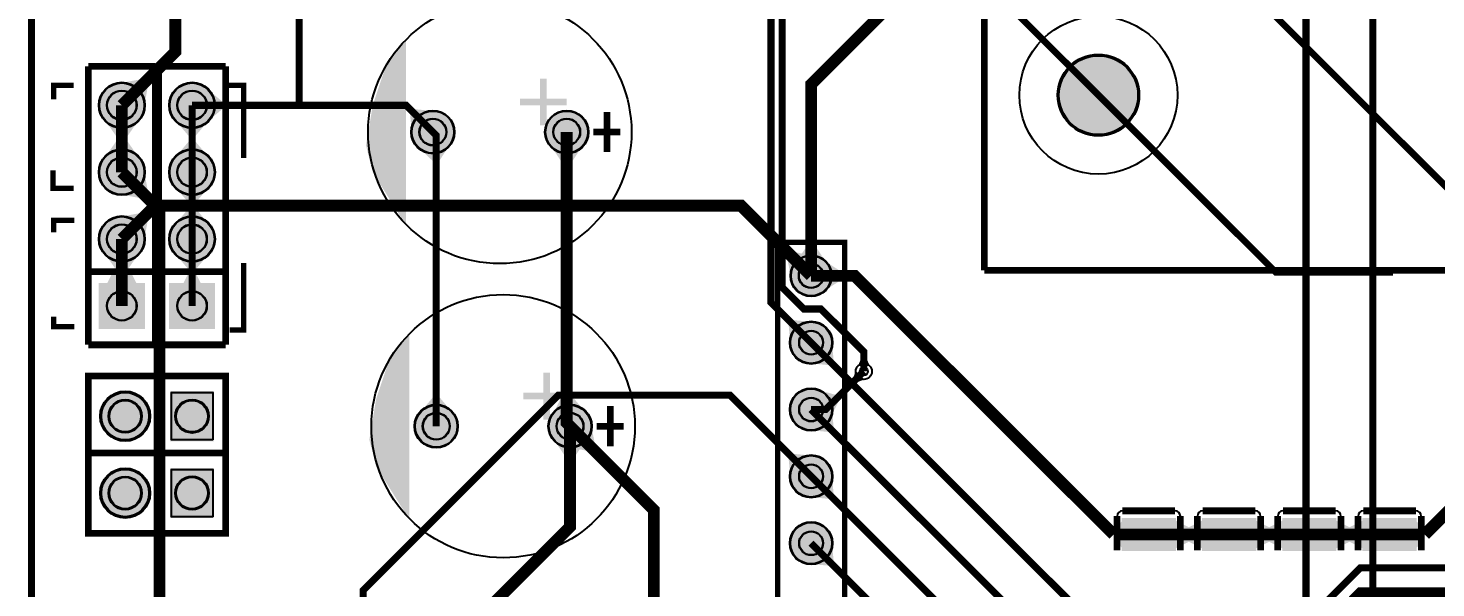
# Model space of a CAD drawing. Header units: millimetres. Extents: x 0 to 114, y -5 to 100.
# Drawn here: x -0.1 to 53.3, y 28.9 to 50.2 of the extents above; entities that cross this region are included whole.
import ezdxf

# ---------------------------------------------------------------- set-up
doc = ezdxf.new("R2010")
doc.units = ezdxf.units.MM
for name, color, linetype, true_color in [('BoardOutLine', 7, 'Continuous', 0xff00ff), ('BottomLayer', 7, 'Continuous', 0x0000ff), ('BottomSilkLayer', 7, 'Continuous', 0x66cc33), ('BottomSolderMaskLayer', 7, 'Continuous', 0xaa00ff), ('Document', 7, 'Continuous', 0xffffff), ('Hole', 7, 'Continuous', 0x222222), ('Multi-Layer', 7, 'Continuous', 0xc0c0c0), ('TopLayer', 7, 'Continuous', 0xff0000), ('TopPasteMaskLayer', 7, 'Continuous', 0x808080), ('TopSilkLayer', 7, 'Continuous', 0xffcc00), ('TopSolderMaskLayer', 7, 'Continuous', 0x800080)]:
    doc.layers.add(name, color=color, linetype=linetype, true_color=true_color)

msp = doc.modelspace()

# ---------------------------------------------------------------- hatches: boundary and pattern name
at = {"layer": 'BottomLayer'}
for points in [[(4.067, 46.682), (2.792, 46.682), (3.204, 46.087), (3.654, 46.087)], [(6.734, 46.682), (5.459, 46.682), (5.961, 46.087), (6.231, 46.087)], [(4.067, 45.266), (2.792, 45.266), (3.204, 45.861), (3.654, 45.861)], [(6.734, 45.266), (5.459, 45.266), (5.961, 45.861), (6.231, 45.861)], [(14.706, 45.632), (15.898, 45.772), (15.502, 45.162), (15.232, 45.13)], [(20.92, 45.699), (19.72, 45.699), (20.095, 45.139), (20.545, 45.139)], [(3.376, 43.856), (4.277, 44.757), (4.406, 44.045), (4.088, 43.727)], [(6.734, 44.142), (5.459, 44.142), (5.961, 43.547), (6.231, 43.547)], [(6.734, 42.726), (5.459, 42.726), (5.961, 43.321), (6.231, 43.321)], [(30.171, 41.271), (29.028, 41.271), (29.374, 41.804), (29.824, 41.804)], [(4.067, 41.602), (2.792, 41.602), (3.204, 41.007), (3.654, 41.007)], [(6.734, 41.602), (5.459, 41.602), (5.961, 41.007), (6.231, 41.007)], [(2.867, 40.474), (3.992, 40.474), (3.654, 41.149), (3.204, 41.149)], [(5.759, 40.474), (6.434, 40.474), (6.231, 40.879), (5.961, 40.879)], [(28.814, 38.178), (29.649, 39.013), (28.937, 39.081), (28.746, 38.89)], [(29.55, 37.441), (30.385, 38.276), (30.453, 37.564), (30.262, 37.374)], [(31.373, 37.335), (31.83, 37.335), (31.736, 37.548), (31.466, 37.548)], [(15.967, 35.581), (14.767, 35.581), (15.232, 36.141), (15.502, 36.141)], [(20.981, 35.647), (19.789, 35.508), (20.095, 36.107), (20.545, 36.16)], [(29.55, 34.901), (30.385, 35.736), (30.453, 35.024), (30.262, 34.834)], [(20.397, 34.254), (21.245, 35.102), (21.376, 34.441), (21.058, 34.123)], [(29.55, 32.361), (30.385, 33.196), (30.453, 32.484), (30.262, 32.294)], [(29.55, 29.821), (30.385, 30.656), (30.453, 29.944), (30.262, 29.754)]]:
    msp.add_hatch(color=256, dxfattribs=at).paths.add_polyline_path(points)
at = {"layer": 'BottomSolderMaskLayer'}
for points in [[(38.957, 47.63, 1), (42.059, 47.63, 1)], [(2.554, 47.244, 1), (4.304, 47.244, 1)], [(5.221, 47.244, 1), (6.971, 47.244, 1)], [(14.415, 46.228, 1), (16.065, 46.228, 1)], [(19.495, 46.228, 1), (21.145, 46.228, 1)], [(2.554, 44.704, 1), (4.304, 44.704, 1)], [(5.221, 44.704, 1), (6.971, 44.704, 1)], [(2.554, 42.164, 1), (4.304, 42.164, 1)], [(5.221, 42.164, 1), (6.971, 42.164, 1)], [(28.812, 40.767, 1), (30.387, 40.767, 1)], [(2.554, 38.749), (2.554, 40.499), (4.304, 40.499), (4.304, 38.749)], [(5.221, 38.749), (5.221, 40.499), (6.971, 40.499), (6.971, 38.749)], [(28.787, 38.227, 1), (30.412, 38.227, 1)], [(2.605, 35.433, 1), (4.507, 35.433, 1)], [(6.934, 34.482), (5.258, 34.482), (5.258, 36.384), (6.934, 36.384)], [(28.787, 35.687, 1), (30.412, 35.687, 1)], [(14.542, 35.052, 1), (16.192, 35.052, 1)], [(19.622, 35.052, 1), (21.272, 35.052, 1)], [(28.787, 33.147, 1), (30.412, 33.147, 1)], [(2.605, 32.512, 1), (4.507, 32.512, 1)], [(6.934, 31.561), (5.258, 31.561), (5.258, 33.463), (6.934, 33.463)], [(28.787, 30.607, 1), (30.412, 30.607, 1)]]:
    msp.add_hatch(color=256, dxfattribs=at).paths.add_polyline_path(points)
at = {"layer": 'Document'}
for points in [[(19.558, 46.99), (19.558, 48.26), (19.304, 48.26), (19.304, 46.482), (19.558, 46.482)], [(20.32, 47.244), (18.542, 47.244), (18.542, 47.498), (20.32, 47.498)], [(19.685, 35.814), (19.685, 37.084), (19.431, 37.084), (19.431, 35.306), (19.685, 35.306)], [(20.447, 36.068), (18.669, 36.068), (18.669, 36.322), (20.447, 36.322)]]:
    msp.add_hatch(color=256, dxfattribs=at).paths.add_polyline_path(points)
at = {"layer": 'Multi-Layer'}
for points in [[(2.579, 47.244, 1), (4.279, 47.244, 1)], [(5.246, 47.244, 1), (6.946, 47.244, 1)], [(14.44, 46.228, 1), (16.04, 46.228, 1)], [(19.52, 46.228, 1), (21.12, 46.228, 1)], [(2.579, 44.704, 1), (4.279, 44.704, 1)], [(5.246, 44.704, 1), (6.946, 44.704, 1)], [(2.579, 42.164, 1), (4.279, 42.164, 1)], [(5.246, 42.164, 1), (6.946, 42.164, 1)], [(28.837, 40.767, 1), (30.361, 40.767, 1)], [(2.579, 38.774), (2.579, 40.474), (4.279, 40.474), (4.279, 38.774)], [(5.246, 38.774), (5.246, 40.474), (6.946, 40.474), (6.946, 38.774)], [(28.812, 38.227, 1), (30.387, 38.227, 1)], [(28.812, 35.687, 1), (30.387, 35.687, 1)], [(14.567, 35.052, 1), (16.167, 35.052, 1)], [(19.647, 35.052, 1), (21.247, 35.052, 1)], [(28.812, 33.147, 1), (30.387, 33.147, 1)], [(28.812, 30.607, 1), (30.387, 30.607, 1)]]:
    msp.add_hatch(color=256, dxfattribs=at).paths.add_polyline_path(points)
at = {"layer": 'TopLayer'}
for points in [[(3.376, 48.092), (4.277, 47.191), (4.406, 47.903), (4.088, 48.221)], [(6.658, 46.607), (6.658, 47.882), (7.253, 47.379), (7.253, 47.109)], [(14.442, 46.178), (15.29, 47.026), (14.565, 47.094), (14.374, 46.903)], [(20.92, 45.699), (19.72, 45.699), (20.095, 45.139), (20.545, 45.139)], [(3.376, 43.012), (4.277, 42.111), (4.406, 42.823), (4.088, 43.141)], [(28.839, 40.719), (29.647, 41.528), (29.025, 41.66), (28.707, 41.341)], [(30.103, 40.196), (30.103, 41.339), (30.637, 40.992), (30.637, 40.542)], [(31.62, 36.828), (31.297, 37.152), (31.212, 36.935), (31.403, 36.744)], [(30.312, 35.353), (29.842, 36.436), (30.525, 36.247), (30.64, 35.981)], [(21.047, 34.523), (19.847, 34.523), (20.222, 33.963), (20.672, 33.963)], [(28.814, 33.098), (29.649, 33.933), (28.937, 34.001), (28.746, 33.81)], [(41.468, 30.337), (41.468, 31.537), (43.368, 31.537), (43.368, 30.337)], [(44.516, 30.337), (44.516, 31.537), (46.416, 31.537), (46.416, 30.337)], [(47.564, 30.337), (47.564, 31.537), (49.464, 31.537), (49.464, 30.337)], [(50.612, 30.337), (50.612, 31.537), (52.512, 31.537), (52.512, 30.337)], [(41.468, 30.375), (41.468, 31.5), (41.083, 31.162), (41.083, 30.712)], [(43.368, 31.5), (43.368, 30.375), (44.043, 30.712), (44.043, 31.162)], [(44.516, 30.375), (44.516, 31.5), (43.841, 31.162), (43.841, 30.712)], [(46.416, 31.5), (46.416, 30.375), (47.091, 30.712), (47.091, 31.162)], [(47.564, 30.375), (47.564, 31.5), (46.889, 31.162), (46.889, 30.712)], [(49.464, 31.5), (49.464, 30.375), (50.139, 30.712), (50.139, 31.162)], [(50.612, 30.375), (50.612, 31.5), (49.937, 31.162), (49.937, 30.712)], [(52.512, 31.5), (52.512, 30.375), (52.897, 30.712), (52.897, 31.162)]]:
    msp.add_hatch(color=256, dxfattribs=at).paths.add_polyline_path(points)
at = {"layer": 'TopPasteMaskLayer'}
for points in [[(41.468, 30.337), (41.468, 31.537), (43.368, 31.537), (43.368, 30.337)], [(44.516, 30.337), (44.516, 31.537), (46.416, 31.537), (46.416, 30.337)], [(47.564, 30.337), (47.564, 31.537), (49.464, 31.537), (49.464, 30.337)], [(50.612, 30.337), (50.612, 31.537), (52.512, 31.537), (52.512, 30.337)]]:
    msp.add_hatch(color=256, dxfattribs=at).paths.add_polyline_path(points)
at = {"layer": 'TopSilkLayer'}
for points in [[(14.224, 42.672), (14.224, 49.784), (13.462, 48.768), (12.954, 47.244), (12.7, 45.72), (12.954, 44.704)], [(14.351, 31.496), (14.351, 38.608), (13.589, 37.592), (13.081, 36.068), (12.827, 34.544), (13.081, 33.528)]]:
    msp.add_hatch(color=256, dxfattribs=at).paths.add_polyline_path(points)
at = {"layer": 'TopSolderMaskLayer'}
for points in [[(38.957, 47.63, 1), (42.059, 47.63, 1)], [(2.554, 47.244, 1), (4.304, 47.244, 1)], [(5.221, 47.244, 1), (6.971, 47.244, 1)], [(14.415, 46.228, 1), (16.065, 46.228, 1)], [(19.495, 46.228, 1), (21.145, 46.228, 1)], [(2.554, 44.704, 1), (4.304, 44.704, 1)], [(5.221, 44.704, 1), (6.971, 44.704, 1)], [(2.554, 42.164, 1), (4.304, 42.164, 1)], [(5.221, 42.164, 1), (6.971, 42.164, 1)], [(28.812, 40.767, 1), (30.387, 40.767, 1)], [(2.554, 38.749), (2.554, 40.499), (4.304, 40.499), (4.304, 38.749)], [(5.221, 38.749), (5.221, 40.499), (6.971, 40.499), (6.971, 38.749)], [(28.787, 38.227, 1), (30.412, 38.227, 1)], [(2.605, 35.433, 1), (4.507, 35.433, 1)], [(6.934, 34.482), (5.258, 34.482), (5.258, 36.384), (6.934, 36.384)], [(28.787, 35.687, 1), (30.412, 35.687, 1)], [(14.542, 35.052, 1), (16.192, 35.052, 1)], [(19.622, 35.052, 1), (21.272, 35.052, 1)], [(28.787, 33.147, 1), (30.412, 33.147, 1)], [(2.605, 32.512, 1), (4.507, 32.512, 1)], [(6.934, 31.561), (5.258, 31.561), (5.258, 33.463), (6.934, 33.463)], [(41.388, 30.305), (41.388, 31.569), (43.448, 31.569), (43.448, 30.305)], [(44.436, 30.305), (44.436, 31.569), (46.496, 31.569), (46.496, 30.305)], [(47.484, 30.305), (47.484, 31.569), (49.544, 31.569), (49.544, 30.305)], [(50.532, 30.305), (50.532, 31.569), (52.592, 31.569), (52.592, 30.305)], [(28.787, 30.607, 1), (30.412, 30.607, 1)]]:
    msp.add_hatch(color=256, dxfattribs=at).paths.add_polyline_path(points)

# ---------------------------------------------------------------- linework, layer by layer
at = {"layer": 'BoardOutLine', "const_width": 0.254}
msp.add_lwpolyline([(0, 100), (100.203, 99.949), (100.076, 0), (0, 0), (0, 100)], close=True, dxfattribs=at)
at = {"layer": 'BottomLayer'}
for points, const_width in [([(19.558, 97.409), (19.558, 83.185), (28.077, 74.666), (28.077, 39.749), (29.599, 38.227)], 0.27), ([(31.601, 37.133), (31.601, 37.878), (29.972, 39.506), (29.32, 39.506), (28.502, 40.325), (28.502, 95.431), (30.48, 97.409)], 0.27), ([(29.599, 40.767), (29.599, 48.044), (41.88, 60.325)], 0.45), ([(37.719, 14.859), (39.309, 14.859), (50.927, 26.477), (50.927, 55.753)], 0.27), ([(48.387, 55.753), (48.387, 24.536), (39.98, 16.129), (37.719, 16.129)], 0.27), ([(3.429, 47.244), (3.429, 44.704)], 0.45), ([(6.096, 47.244), (6.096, 44.704)], 0.27), ([(15.367, 35.052), (15.367, 46.101), (15.24, 46.228)], 0.27), ([(20.32, 46.228), (20.32, 35.179), (20.447, 35.052)], 0.45), ([(8.146, 15.045), (4.861, 18.33), (4.861, 43.273), (3.429, 44.704)], 0.45), ([(6.096, 44.704), (6.096, 42.164)], 0.27), ([(3.429, 42.164), (3.429, 39.624)], 0.45), ([(6.096, 42.164), (6.096, 39.624)], 0.27), ([(42.669, 22.874), (42.669, 25.157), (29.599, 38.227)], 0.27), ([(41.399, 22.874), (41.399, 23.887), (29.599, 35.687)], 0.27), ([(20.447, 35.052), (23.626, 31.873), (23.626, 9.093), (22.109, 7.576)], 0.45), ([(29.599, 33.147), (35.419, 27.328), (35.419, 18.666)], 0.27), ([(29.599, 30.607), (31.861, 28.345), (31.861, 20.953), (31.862, 20.953), (35.419, 17.396)], 0.27)]:
    msp.add_lwpolyline(points, dxfattribs=dict(at, const_width=const_width))
at = {"layer": 'BottomSilkLayer', "const_width": 0.203}
for points in [[(30.869, 3.302), (30.869, 1.397), (28.329, 1.397), (28.329, 42.037), (30.869, 42.037), (30.869, 39.497)], [(30.869, 39.497), (30.869, 3.302)]]:
    msp.add_lwpolyline(points, dxfattribs=at)
at = {"layer": 'BottomSolderMaskLayer'}
for centre, radius in [((40.508, 47.63), 1.551), ((40.508, 47.63), 1.551), ((3.429, 47.244), 0.875), ((6.096, 47.244), 0.875), ((3.429, 47.244), 0.566), ((6.096, 47.244), 0.566), ((15.24, 46.228), 0.825), ((20.32, 46.228), 0.825), ((15.24, 46.228), 0.516), ((20.32, 46.228), 0.516), ((3.429, 44.704), 0.875), ((6.096, 44.704), 0.875), ((3.429, 44.704), 0.566), ((6.096, 44.704), 0.566), ((3.429, 42.164), 0.875), ((6.096, 42.164), 0.875), ((3.429, 42.164), 0.566), ((6.096, 42.164), 0.566), ((29.599, 40.767), 0.787), ((29.599, 40.767), 0.472), ((3.429, 39.624), 0.566), ((6.096, 39.624), 0.566), ((29.599, 38.227), 0.813), ((29.599, 38.227), 0.459), ((3.556, 35.433), 0.951), ((29.599, 35.687), 0.813), ((3.556, 35.433), 0.634), ((6.096, 35.433), 0.639), ((15.367, 35.052), 0.825), ((20.447, 35.052), 0.825), ((29.599, 35.687), 0.459), ((15.367, 35.052), 0.516), ((20.447, 35.052), 0.516), ((29.599, 33.147), 0.813), ((3.556, 32.512), 0.951), ((3.556, 32.512), 0.634), ((6.096, 32.512), 0.639), ((29.599, 33.147), 0.459), ((29.599, 30.607), 0.813), ((29.599, 30.607), 0.459)]:
    msp.add_circle(centre, radius, dxfattribs=at)
at = {"layer": 'Hole'}
msp.add_circle((31.601, 37.133), 0.153, dxfattribs=at)
at = {"layer": 'Multi-Layer'}
for points in [[(6.883, 34.533), (5.309, 34.533), (5.309, 36.333), (6.883, 36.333)], [(6.883, 31.612), (5.309, 31.612), (5.309, 33.412), (6.883, 33.412)]]:
    msp.add_lwpolyline(points, close=True, dxfattribs=at)
for centre, radius in [((40.508, 47.63), 1.5), ((40.508, 47.63), 1.5), ((3.429, 47.244), 0.85), ((3.429, 47.244), 0.55), ((6.096, 47.244), 0.85), ((6.096, 47.244), 0.55), ((15.24, 46.228), 0.8), ((15.24, 46.228), 0.5), ((20.32, 46.228), 0.8), ((20.32, 46.228), 0.5), ((3.429, 44.704), 0.85), ((6.096, 44.704), 0.85), ((3.429, 44.704), 0.55), ((6.096, 44.704), 0.55), ((3.429, 42.164), 0.85), ((6.096, 42.164), 0.85), ((3.429, 42.164), 0.55), ((6.096, 42.164), 0.55), ((29.599, 40.767), 0.762), ((29.599, 40.767), 0.457), ((3.429, 39.624), 0.55), ((6.096, 39.624), 0.55), ((29.599, 38.227), 0.787), ((29.599, 38.227), 0.445), ((31.601, 37.133), 0.305), ((29.599, 35.687), 0.787), ((3.556, 35.433), 0.9), ((3.556, 35.433), 0.6), ((6.096, 35.433), 0.6), ((15.367, 35.052), 0.8), ((20.447, 35.052), 0.8), ((29.599, 35.687), 0.445), ((15.367, 35.052), 0.5), ((20.447, 35.052), 0.5), ((29.599, 33.147), 0.787), ((3.556, 32.512), 0.9), ((29.599, 33.147), 0.445), ((3.556, 32.512), 0.6), ((6.096, 32.512), 0.6), ((29.599, 30.607), 0.787), ((29.599, 30.607), 0.445)]:
    msp.add_circle(centre, radius, dxfattribs=at)
at = {"layer": 'TopLayer'}
for points, const_width in [([(3.429, 47.244), (5.464, 49.279), (5.464, 55.319)], 0.45), ([(10.16, 47.244), (10.16, 54.09)], 0.27), ([(6.096, 47.244), (10.16, 47.244)], 0.27), ([(10.16, 47.244), (14.224, 47.244), (15.24, 46.228)], 0.27), ([(20.32, 43.434), (20.32, 46.228)], 0.45), ([(3.429, 42.164), (4.699, 43.434), (20.32, 43.434)], 0.45), ([(20.32, 43.434), (26.933, 43.434), (29.599, 40.767)], 0.45), ([(41.083, 30.937), (31.253, 40.767), (29.599, 40.767)], 0.45), ([(52.897, 30.937), (60.568, 38.608), (64.651, 38.608)], 0.45), ([(29.599, 35.687), (30.155, 35.687), (31.601, 37.133)], 0.27), ([(12.591, 24.978), (12.591, 28.819), (19.997, 36.228), (26.52, 36.228), (29.599, 33.147)], 0.27), ([(48.514, 27.737), (50.449, 29.672), (58.255, 29.672), (64.651, 36.068)], 0.27), ([(20.447, 35.052), (20.447, 31.234), (12.591, 23.378)], 0.45), ([(51.559, 22.874), (50.232, 24.202), (50.232, 28.494), (50.455, 28.718), (59.841, 28.718), (64.651, 33.528)], 0.43), ([(42.418, 30.937), (41.082, 30.937)], 0.45), ([(45.466, 30.937), (42.418, 30.937)], 0.45), ([(48.514, 30.937), (45.466, 30.937)], 0.45), ([(51.562, 30.937), (48.514, 30.937)], 0.45), ([(51.562, 30.937), (52.898, 30.937)], 0.45)]:
    msp.add_lwpolyline(points, dxfattribs=dict(at, const_width=const_width))
at = {"layer": 'TopSilkLayer'}
for points, const_width in [([(36.17, 51.791), (36.17, 40.97)], 0.254), ([(36.33, 51.839), (36.33, 51.808), (47.244, 40.894), (51.697, 40.894)], 0.254), ([(46.048, 51.839), (46.048, 51.806), (56.886, 40.97)], 0.254), ([(2.159, 48.724), (4.699, 48.724)], 0.254), ([(2.159, 38.144), (2.159, 48.724)], 0.254), ([(4.699, 38.144), (4.699, 48.724)], 0.254), ([(4.826, 48.724), (7.366, 48.724)], 0.254), ([(4.826, 38.144), (4.826, 48.724)], 0.254), ([(7.366, 38.144), (7.366, 48.724)], 0.254), ([(1.6, 48.006), (0.838, 48.006), (0.838, 47.473)], 0.203), ([(7.366, 48.056), (7.366, 48.006), (8.052, 48.006), (8.052, 45.237)], 0.203), ([(21.844, 45.466), (21.844, 46.99)], 0.254), ([(22.352, 46.228), (21.336, 46.228)], 0.254), ([(1.6, 44.094), (0.813, 44.094), (0.813, 44.78)], 0.203), ([(1.626, 42.875), (0.838, 42.875), (0.838, 42.418)], 0.203), ([(8.052, 41.25), (8.052, 38.71), (7.518, 38.71)], 0.203), ([(2.159, 40.918), (4.699, 40.918)], 0.254), ([(4.826, 40.918), (7.366, 40.918)], 0.254), ([(36.17, 40.97), (57.785, 40.97)], 0.254), ([(1.626, 38.837), (0.838, 38.837), (0.838, 39.218)], 0.203), ([(2.159, 38.144), (4.699, 38.144)], 0.254), ([(4.826, 38.144), (7.366, 38.144)], 0.254), ([(2.159, 36.83), (2.159, 30.988), (7.366, 30.988), (7.366, 36.957), (2.159, 36.957), (2.159, 36.703)], 0.254), ([(21.971, 34.29), (21.971, 35.814)], 0.254), ([(22.479, 35.052), (21.463, 35.052)], 0.254), ([(2.159, 34.036), (7.366, 34.036)], 0.254), ([(41.218, 31.637), (41.218, 31.537)], 0.254), ([(41.218, 30.337), (41.218, 31.537)], 0.254), ([(41.418, 31.837), (43.418, 31.837)], 0.254), ([(43.618, 31.637), (43.618, 31.537)], 0.254), ([(43.618, 30.337), (43.618, 31.537)], 0.254), ([(44.266, 31.637), (44.266, 31.537)], 0.254), ([(44.266, 30.337), (44.266, 31.537)], 0.254), ([(44.466, 31.837), (46.466, 31.837)], 0.254), ([(46.666, 31.637), (46.666, 31.537)], 0.254), ([(46.666, 30.337), (46.666, 31.537)], 0.254), ([(47.314, 31.637), (47.314, 31.537)], 0.254), ([(47.314, 30.337), (47.314, 31.537)], 0.254), ([(47.514, 31.837), (49.514, 31.837)], 0.254), ([(49.714, 31.637), (49.714, 31.537)], 0.254), ([(49.714, 30.337), (49.714, 31.537)], 0.254), ([(50.362, 31.637), (50.362, 31.537)], 0.254), ([(50.362, 30.337), (50.362, 31.537)], 0.254), ([(50.562, 31.837), (52.562, 31.837)], 0.254), ([(52.762, 31.637), (52.762, 31.537)], 0.254), ([(52.762, 30.337), (52.762, 31.537)], 0.254)]:
    msp.add_lwpolyline(points, dxfattribs=dict(at, const_width=const_width))
for centre, radius in [((17.78, 46.228), 5), ((40.508, 47.63), 3), ((17.907, 35.052), 5)]:
    msp.add_circle(centre, radius, dxfattribs=at)
for centre, start, end in [((41.418, 31.637), 90, 180), ((43.418, 31.637), 360, 90), ((44.466, 31.637), 90, 180), ((46.466, 31.637), 360, 90), ((47.514, 31.637), 90, 180), ((49.514, 31.637), 360, 90), ((50.562, 31.637), 90, 180), ((52.562, 31.637), 360, 90)]:
    msp.add_arc(centre, 0.2, start, end, dxfattribs=at)
at = {"layer": 'TopSolderMaskLayer'}
for centre, radius in [((40.508, 47.63), 1.551), ((40.508, 47.63), 1.551), ((3.429, 47.244), 0.875), ((6.096, 47.244), 0.875), ((3.429, 47.244), 0.566), ((6.096, 47.244), 0.566), ((15.24, 46.228), 0.825), ((20.32, 46.228), 0.825), ((15.24, 46.228), 0.516), ((20.32, 46.228), 0.516), ((3.429, 44.704), 0.875), ((6.096, 44.704), 0.875), ((3.429, 44.704), 0.566), ((6.096, 44.704), 0.566), ((3.429, 42.164), 0.875), ((6.096, 42.164), 0.875), ((3.429, 42.164), 0.566), ((6.096, 42.164), 0.566), ((29.599, 40.767), 0.787), ((29.599, 40.767), 0.472), ((3.429, 39.624), 0.566), ((6.096, 39.624), 0.566), ((29.599, 38.227), 0.813), ((29.599, 38.227), 0.459), ((3.556, 35.433), 0.951), ((29.599, 35.687), 0.813), ((3.556, 35.433), 0.634), ((6.096, 35.433), 0.639), ((15.367, 35.052), 0.825), ((20.447, 35.052), 0.825), ((29.599, 35.687), 0.459), ((15.367, 35.052), 0.516), ((20.447, 35.052), 0.516), ((29.599, 33.147), 0.813), ((3.556, 32.512), 0.951), ((3.556, 32.512), 0.634), ((6.096, 32.512), 0.639), ((29.599, 33.147), 0.459), ((29.599, 30.607), 0.813), ((29.599, 30.607), 0.459)]:
    msp.add_circle(centre, radius, dxfattribs=at)

doc.saveas('drawing.dxf')
